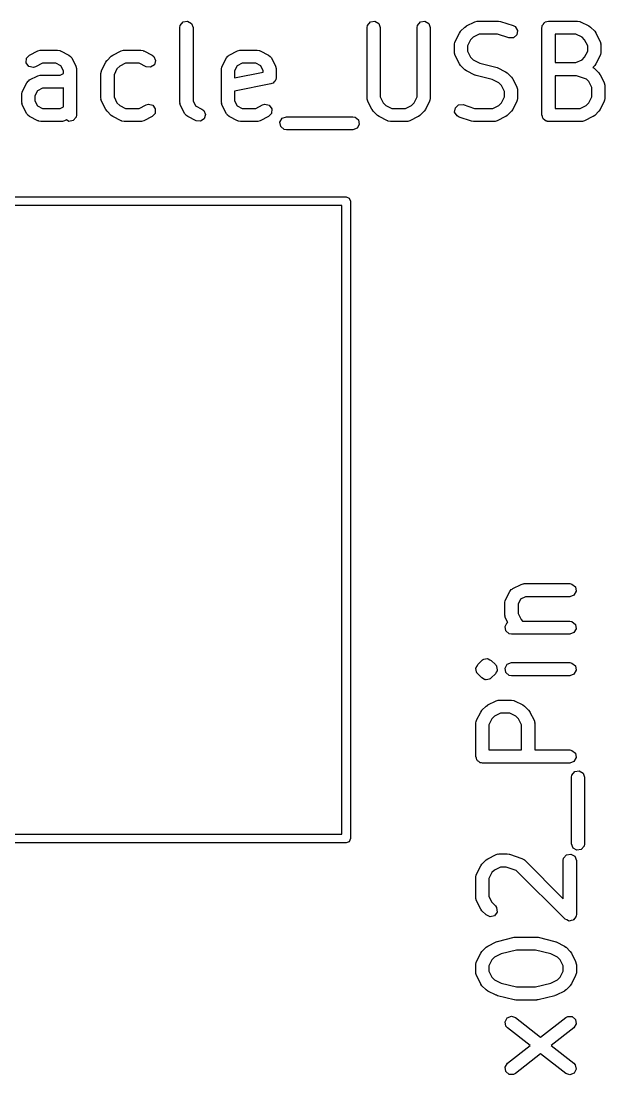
# Model space of a CAD drawing. Extents: x 43 to 269, y -130 to -26.
# Drawn here: x 156.7 to 163.39, y -43.87 to -31.8 of the extents above; entities that cross this region are included whole.
import ezdxf

# ---------------------------------------------------------------- set-up
doc = ezdxf.new("R2010")
doc.units = 0
doc.layers.add('BLACK', color=7, linetype='CONTINUOUS')

msp = doc.modelspace()

# ---------------------------------------------------------------- linework, layer by layer
at = {"layer": 'BLACK', "linetype": 'CONTINUOUS'}
for p, q in [((158.522, -31.8726), (158.526, -31.847)), ((158.526, -31.847), (158.559, -31.8077)), ((158.559, -31.8077), (158.61, -31.7988)), ((158.61, -31.7988), (158.654, -31.8244)), ((158.654, -31.8244), (158.672, -31.8726)), ((160.665, -31.8726), (160.669, -31.847)), ((160.669, -31.847), (160.702, -31.8077)), ((160.702, -31.8077), (160.753, -31.7988)), ((160.753, -31.7988), (160.797, -31.8244)), ((160.797, -31.8244), (160.815, -31.8726)), ((161.236, -31.8726), (161.241, -31.847)), ((161.241, -31.847), (161.274, -31.8077)), ((161.274, -31.8077), (161.324, -31.7988)), ((161.324, -31.7988), (161.369, -31.8244)), ((161.369, -31.8244), (161.386, -31.8726)), ((161.782, -31.8672), (161.8, -31.8543)), ((161.8, -31.8543), (161.801, -31.8532)), ((161.801, -31.8532), (161.897, -31.8055)), ((161.897, -31.8055), (161.922, -31.7981)), ((161.922, -31.7981), (161.926, -31.7992)), ((161.926, -31.7992), (161.93, -31.7976)), ((161.93, -31.7976), (162.168, -31.7976)), ((162.168, -31.7976), (162.19, -31.8015)), ((162.19, -31.8015), (162.192, -31.8015)), ((162.192, -31.8015), (162.335, -31.8491)), ((162.335, -31.8491), (162.358, -31.8615)), ((162.666, -31.8596), (162.668, -31.8567)), ((162.666, -31.8629), (162.666, -31.8596)), ((162.668, -31.8567), (162.669, -31.847)), ((162.669, -31.847), (162.682, -31.832)), ((162.682, -31.832), (162.692, -31.8152)), ((162.692, -31.8152), (162.698, -31.8129)), ((162.698, -31.8129), (162.702, -31.8077)), ((162.702, -31.8077), (162.721, -31.8043)), ((162.721, -31.8043), (162.74, -31.7976)), ((162.74, -31.7976), (163.073, -31.7976)), ((163.073, -31.7976), (163.099, -31.8021)), ((163.099, -31.8021), (163.102, -31.805)), ((163.102, -31.805), (163.107, -31.8055)), ((163.107, -31.8055), (163.202, -31.8532)), ((163.202, -31.8532), (163.22, -31.8665)), ((158.522, -32.7298), (158.522, -31.8726)), ((158.672, -31.8726), (158.672, -32.7121)), ((160.665, -32.6821), (160.665, -31.8726)), ((160.815, -31.8726), (160.815, -32.6644)), ((161.236, -32.6644), (161.236, -31.8726)), ((161.386, -31.8726), (161.386, -32.6821)), ((161.673, -32.0296), (161.72, -31.9343)), ((161.72, -31.9343), (161.734, -31.9163)), ((161.734, -31.9148), (161.782, -31.8672)), ((161.734, -31.9163), (161.734, -31.9148)), ((161.948, -31.9476), (161.879, -31.9819)), ((162.156, -31.9476), (161.948, -31.9476)), ((162.287, -31.9914), (162.156, -31.9476)), ((162.377, -31.9559), (162.339, -31.99)), ((162.358, -31.8615), (162.385, -31.9052)), ((162.385, -31.9052), (162.377, -31.9559)), ((162.665, -31.8726), (162.666, -31.8629)), ((162.665, -32.8726), (162.665, -31.8726)), ((163.055, -31.9476), (162.815, -31.9476)), ((162.815, -31.9476), (162.815, -32.2738)), ((163.124, -31.9819), (163.055, -31.9476)), ((163.22, -31.8665), (163.221, -31.8672)), ((163.221, -31.8672), (163.269, -31.9148)), ((163.269, -31.9148), (163.282, -31.9332)), ((163.282, -31.9332), (163.283, -31.9343)), ((163.283, -31.9343), (163.331, -32.0296)), ((161.665, -32.0631), (161.669, -32.0374)), ((161.665, -32.1583), (161.665, -32.0631)), ((161.669, -32.0374), (161.672, -32.034)), ((161.672, -32.034), (161.673, -32.0296)), ((161.849, -32.0123), (161.815, -32.0808)), ((161.815, -32.0808), (161.815, -32.1406)), ((161.879, -31.9819), (161.849, -32.0123)), ((162.339, -31.99), (162.287, -31.9914)), ((163.154, -32.0123), (163.124, -31.9819)), ((163.189, -32.0808), (163.154, -32.0123)), ((163.189, -32.1406), (163.189, -32.0808)), ((163.331, -32.0296), (163.338, -32.0545)), ((163.338, -32.0545), (163.337, -32.0589)), ((163.337, -32.0589), (163.339, -32.0631)), ((163.339, -32.0631), (163.339, -32.1583)), ((156.766, -32.2237), (156.801, -32.1865)), ((156.801, -32.1865), (156.897, -32.1389)), ((156.897, -32.1389), (156.922, -32.1314)), ((156.922, -32.1314), (156.926, -32.1325)), ((156.926, -32.1325), (156.93, -32.131)), ((156.93, -32.131), (157.121, -32.131)), ((157.121, -32.131), (157.146, -32.1355)), ((157.146, -32.1355), (157.15, -32.1384)), ((157.15, -32.1384), (157.154, -32.1389)), ((157.154, -32.1389), (157.249, -32.1865)), ((157.249, -32.1865), (157.27, -32.202)), ((157.27, -32.202), (157.275, -32.2123)), ((157.275, -32.2123), (157.283, -32.22)), ((157.283, -32.22), (157.331, -32.3153)), ((157.687, -32.2482), (157.734, -32.2005)), ((157.734, -32.2005), (157.753, -32.1877)), ((157.753, -32.1877), (157.754, -32.1865)), ((157.754, -32.1865), (157.849, -32.1389)), ((157.849, -32.1389), (157.874, -32.1314)), ((157.874, -32.1314), (157.878, -32.1325)), ((157.878, -32.1325), (157.883, -32.131)), ((157.883, -32.131), (158.073, -32.131)), ((158.073, -32.131), (158.099, -32.1355)), ((158.099, -32.1355), (158.102, -32.1384)), ((158.102, -32.1384), (158.107, -32.1389)), ((158.107, -32.1389), (158.202, -32.1865)), ((158.202, -32.1865), (158.223, -32.202)), ((158.223, -32.202), (158.243, -32.2491)), ((159.006, -32.3153), (159.054, -32.22)), ((159.054, -32.22), (159.069, -32.1991)), ((159.069, -32.1991), (159.079, -32.1946)), ((159.079, -32.1946), (159.087, -32.1865)), ((159.087, -32.1865), (159.182, -32.1389)), ((159.182, -32.1389), (159.207, -32.1314)), ((159.207, -32.1314), (159.212, -32.1325)), ((159.212, -32.1325), (159.216, -32.131)), ((159.216, -32.131), (159.406, -32.131)), ((159.406, -32.131), (159.432, -32.1355)), ((159.432, -32.1355), (159.435, -32.1384)), ((159.435, -32.1384), (159.44, -32.1389)), ((159.44, -32.1389), (159.535, -32.1865)), ((159.535, -32.1865), (159.556, -32.202)), ((159.556, -32.202), (159.561, -32.2123)), ((159.561, -32.2123), (159.569, -32.22)), ((159.569, -32.22), (159.616, -32.3153)), ((161.666, -32.1625), (161.665, -32.1583)), ((161.665, -32.1669), (161.666, -32.1625)), ((161.673, -32.1919), (161.665, -32.1669)), ((161.72, -32.2871), (161.673, -32.1919)), ((161.815, -32.1406), (161.849, -32.2091)), ((161.849, -32.2091), (161.879, -32.2396)), ((163.124, -32.2396), (163.154, -32.2091)), ((163.154, -32.2091), (163.189, -32.1406)), ((163.331, -32.1919), (163.283, -32.2871)), ((163.334, -32.184), (163.331, -32.1874)), ((163.331, -32.1874), (163.331, -32.1919)), ((163.339, -32.1583), (163.334, -32.184)), ((156.763, -32.275), (156.766, -32.2237)), ((156.794, -32.3162), (156.763, -32.275)), ((156.844, -32.3281), (156.794, -32.3162)), ((156.868, -32.3207), (156.844, -32.3281)), ((156.948, -32.281), (156.868, -32.3207)), ((157.103, -32.281), (156.948, -32.281)), ((157.16, -32.3095), (157.103, -32.281)), ((157.189, -32.3665), (157.16, -32.3095)), ((157.331, -32.3153), (157.338, -32.3402)), ((157.338, -32.3402), (157.337, -32.3446)), ((157.625, -32.3629), (157.673, -32.2676)), ((157.673, -32.2676), (157.686, -32.2496)), ((157.686, -32.2496), (157.687, -32.2482)), ((157.832, -32.3152), (157.801, -32.3456)), ((157.9, -32.281), (157.832, -32.3152)), ((158.055, -32.281), (157.9, -32.281)), ((158.135, -32.3207), (158.055, -32.281)), ((158.186, -32.3265), (158.135, -32.3207)), ((158.229, -32.2983), (158.186, -32.3265)), ((158.243, -32.2491), (158.229, -32.2983)), ((158.998, -32.3488), (159.003, -32.3232)), ((159.003, -32.3232), (159.005, -32.3197)), ((159.005, -32.3197), (159.006, -32.3153)), ((159.177, -32.3095), (159.148, -32.3665)), ((159.234, -32.281), (159.177, -32.3095)), ((159.389, -32.281), (159.234, -32.281)), ((159.446, -32.3095), (159.389, -32.281)), ((159.474, -32.3665), (159.446, -32.3095)), ((159.616, -32.3153), (159.624, -32.3402)), ((159.624, -32.3402), (159.623, -32.3446)), ((161.721, -32.2882), (161.72, -32.2871)), ((161.734, -32.3066), (161.721, -32.2882)), ((161.782, -32.3542), (161.734, -32.3066)), ((161.879, -32.2396), (161.956, -32.278)), ((161.956, -32.278), (162.139, -32.3237)), ((162.139, -32.3237), (162.151, -32.3289)), ((162.151, -32.3289), (162.154, -32.3293)), ((162.154, -32.3293), (162.249, -32.377)), ((162.815, -32.2738), (163.055, -32.2738)), ((163.055, -32.2738), (163.124, -32.2396)), ((163.269, -32.3066), (163.247, -32.329)), ((163.247, -32.329), (163.263, -32.3377)), ((163.263, -32.3377), (163.265, -32.3415)), ((163.265, -32.3415), (163.269, -32.3434)), ((163.27, -32.3051), (163.269, -32.3066)), ((163.269, -32.3434), (163.317, -32.391)), ((163.283, -32.2871), (163.27, -32.3051)), ((156.801, -32.4722), (156.897, -32.4246)), ((156.897, -32.4246), (156.922, -32.4172)), ((156.922, -32.4172), (156.926, -32.4182)), ((156.926, -32.4182), (156.93, -32.4167)), ((156.93, -32.4167), (157.151, -32.4167)), ((157.151, -32.4167), (157.189, -32.3977)), ((157.189, -32.3977), (157.189, -32.3665)), ((157.337, -32.3446), (157.339, -32.3488)), ((157.339, -32.3488), (157.339, -32.8726)), ((157.617, -32.3964), (157.622, -32.3708)), ((157.617, -32.6821), (157.617, -32.3964)), ((157.622, -32.3708), (157.625, -32.3673)), ((157.625, -32.3673), (157.625, -32.3629)), ((157.801, -32.3456), (157.767, -32.4141)), ((157.767, -32.4141), (157.767, -32.6644)), ((158.998, -32.7298), (158.998, -32.3488)), ((159.148, -32.3665), (159.148, -32.4478)), ((159.148, -32.4478), (159.474, -32.3826)), ((159.474, -32.3826), (159.474, -32.3665)), ((159.624, -32.444), (159.62, -32.4697)), ((159.623, -32.3446), (159.624, -32.3488)), ((159.624, -32.3488), (159.624, -32.444)), ((161.783, -32.3549), (161.782, -32.3542)), ((161.801, -32.3683), (161.783, -32.3549)), ((161.897, -32.4159), (161.801, -32.3683)), ((161.9, -32.4163), (161.897, -32.4159)), ((161.912, -32.4216), (161.9, -32.4163)), ((162.094, -32.4672), (161.912, -32.4216)), ((162.249, -32.377), (162.267, -32.3903)), ((162.267, -32.3903), (162.269, -32.391)), ((162.269, -32.391), (162.317, -32.4386)), ((162.317, -32.4386), (162.329, -32.457)), ((162.329, -32.457), (162.331, -32.4581)), ((162.331, -32.4581), (162.378, -32.5534)), ((163.061, -32.4238), (162.815, -32.4238)), ((162.815, -32.4238), (162.815, -32.7976)), ((163.175, -32.462), (163.061, -32.4238)), ((163.202, -32.4885), (163.175, -32.462)), ((163.317, -32.391), (163.329, -32.4094)), ((163.329, -32.4094), (163.331, -32.4105)), ((163.331, -32.4105), (163.378, -32.5057)), ((156.72, -32.601), (156.768, -32.5057)), ((156.768, -32.5057), (156.783, -32.4848)), ((156.783, -32.4848), (156.794, -32.4804)), ((156.794, -32.4804), (156.801, -32.4722)), ((156.948, -32.5667), (156.891, -32.5952)), ((157.168, -32.5667), (156.948, -32.5667)), ((157.172, -32.5651), (157.168, -32.5667)), ((157.177, -32.5662), (157.172, -32.5651)), ((157.189, -32.5627), (157.177, -32.5662)), ((157.189, -32.7786), (157.189, -32.5627)), ((159.564, -32.5176), (159.148, -32.6008)), ((159.575, -32.5112), (159.564, -32.5176)), ((159.587, -32.509), (159.575, -32.5112)), ((159.596, -32.4982), (159.587, -32.509)), ((159.608, -32.4909), (159.596, -32.4982)), ((159.612, -32.4792), (159.608, -32.4909)), ((159.62, -32.4697), (159.612, -32.4792)), ((162.171, -32.5057), (162.094, -32.4672)), ((162.202, -32.5361), (162.171, -32.5057)), ((162.236, -32.6046), (162.202, -32.5361)), ((162.378, -32.5534), (162.386, -32.5783)), ((162.386, -32.5783), (162.385, -32.5827)), ((162.385, -32.5827), (162.386, -32.5869)), ((163.236, -32.557), (163.202, -32.4885)), ((163.236, -32.6644), (163.236, -32.557)), ((163.378, -32.5057), (163.386, -32.5307)), ((163.386, -32.5307), (163.385, -32.5351)), ((163.385, -32.5351), (163.386, -32.5393)), ((163.386, -32.5393), (163.386, -32.6821)), ((156.712, -32.6345), (156.717, -32.6089)), ((156.712, -32.7298), (156.712, -32.6345)), ((156.717, -32.6089), (156.72, -32.6054)), ((156.72, -32.6054), (156.72, -32.601)), ((156.891, -32.5952), (156.862, -32.6522)), ((156.862, -32.6522), (156.862, -32.7121)), ((157.619, -32.6864), (157.617, -32.6821)), ((157.618, -32.6907), (157.619, -32.6864)), ((157.625, -32.7157), (157.618, -32.6907)), ((157.767, -32.6644), (157.801, -32.733)), ((159.148, -32.6008), (159.148, -32.7121)), ((160.666, -32.6864), (160.665, -32.6821)), ((160.665, -32.6907), (160.666, -32.6864)), ((160.673, -32.7157), (160.665, -32.6907)), ((160.815, -32.6644), (160.849, -32.733)), ((161.202, -32.733), (161.236, -32.6644)), ((161.386, -32.6821), (161.382, -32.7078)), ((162.202, -32.733), (162.236, -32.6644)), ((162.236, -32.6644), (162.236, -32.6046)), ((162.386, -32.6821), (162.382, -32.7078)), ((162.386, -32.5869), (162.386, -32.6821)), ((163.202, -32.733), (163.236, -32.6644)), ((163.386, -32.6821), (163.382, -32.7078)), ((156.714, -32.734), (156.712, -32.7298)), ((156.713, -32.7383), (156.714, -32.734)), ((156.72, -32.7633), (156.713, -32.7383)), ((156.768, -32.8585), (156.72, -32.7633)), ((156.862, -32.7121), (156.891, -32.7691)), ((156.891, -32.7691), (156.948, -32.7976)), ((156.948, -32.7976), (157.151, -32.7976)), ((157.151, -32.7976), (157.189, -32.7786)), ((157.673, -32.8109), (157.625, -32.7157)), ((157.674, -32.812), (157.673, -32.8109)), ((157.687, -32.8304), (157.674, -32.812)), ((157.801, -32.733), (157.832, -32.7634)), ((157.832, -32.7634), (157.9, -32.7976)), ((157.9, -32.7976), (158.055, -32.7976)), ((158.055, -32.7976), (158.135, -32.7579)), ((158.135, -32.7579), (158.16, -32.7505)), ((158.16, -32.7505), (158.21, -32.7624)), ((158.21, -32.7624), (158.24, -32.8036)), ((158.24, -32.8036), (158.237, -32.8548)), ((158.523, -32.734), (158.522, -32.7298)), ((158.522, -32.7383), (158.523, -32.734)), ((158.53, -32.7633), (158.522, -32.7383)), ((158.577, -32.8585), (158.53, -32.7633)), ((158.672, -32.7121), (158.7, -32.7691)), ((158.7, -32.7691), (158.773, -32.8055)), ((158.773, -32.8055), (158.794, -32.8211)), ((158.794, -32.8211), (158.815, -32.8681)), ((159, -32.734), (158.998, -32.7298)), ((158.999, -32.7383), (159, -32.734)), ((159.006, -32.7633), (158.999, -32.7383)), ((159.054, -32.8585), (159.006, -32.7633)), ((159.148, -32.7121), (159.177, -32.7691)), ((159.177, -32.7691), (159.234, -32.7976)), ((159.234, -32.7976), (159.389, -32.7976)), ((159.389, -32.7976), (159.468, -32.7579)), ((159.468, -32.7579), (159.493, -32.7505)), ((159.493, -32.7505), (159.543, -32.7624)), ((159.543, -32.7624), (159.574, -32.8036)), ((159.574, -32.8036), (159.57, -32.8548)), ((160.72, -32.8109), (160.673, -32.7157)), ((160.721, -32.812), (160.72, -32.8109)), ((160.734, -32.8304), (160.721, -32.812)), ((160.849, -32.733), (160.879, -32.7634)), ((160.879, -32.7634), (160.948, -32.7976)), ((160.948, -32.7976), (161.103, -32.7976)), ((161.103, -32.7976), (161.171, -32.7634)), ((161.171, -32.7634), (161.202, -32.733)), ((161.331, -32.8109), (161.317, -32.8289)), ((161.378, -32.7157), (161.331, -32.8109)), ((161.379, -32.7112), (161.378, -32.7157)), ((161.382, -32.7078), (161.379, -32.7112)), ((161.666, -32.84), (161.674, -32.7893)), ((161.674, -32.7893), (161.712, -32.7552)), ((161.712, -32.7552), (161.763, -32.7538)), ((161.763, -32.7538), (161.895, -32.7976)), ((161.895, -32.7976), (162.103, -32.7976)), ((162.103, -32.7976), (162.171, -32.7634)), ((162.171, -32.7634), (162.202, -32.733)), ((162.331, -32.8109), (162.317, -32.8289)), ((162.378, -32.7157), (162.331, -32.8109)), ((162.379, -32.7112), (162.378, -32.7157)), ((162.382, -32.7078), (162.379, -32.7112)), ((162.815, -32.7976), (163.103, -32.7976)), ((163.103, -32.7976), (163.171, -32.7634)), ((163.171, -32.7634), (163.202, -32.733)), ((163.331, -32.8109), (163.317, -32.8289)), ((163.378, -32.7157), (163.331, -32.8109)), ((163.379, -32.7112), (163.378, -32.7157)), ((163.382, -32.7078), (163.379, -32.7112)), ((156.776, -32.8663), (156.768, -32.8585)), ((156.78, -32.8766), (156.776, -32.8663)), ((156.801, -32.8921), (156.78, -32.8766)), ((156.897, -32.9397), (156.801, -32.8921)), ((156.901, -32.9402), (156.897, -32.9397)), ((156.905, -32.9431), (156.901, -32.9402)), ((156.93, -32.9476), (156.905, -32.9431)), ((157.172, -32.9461), (157.168, -32.9476)), ((157.177, -32.9471), (157.172, -32.9461)), ((157.202, -32.9397), (157.177, -32.9471)), ((157.222, -32.9298), (157.202, -32.9397)), ((157.25, -32.9465), (157.222, -32.9298)), ((157.301, -32.9376), (157.25, -32.9465)), ((157.334, -32.8983), (157.301, -32.9376)), ((157.339, -32.8726), (157.334, -32.8983)), ((157.734, -32.878), (157.687, -32.8304)), ((157.736, -32.8787), (157.734, -32.878)), ((157.754, -32.8921), (157.736, -32.8787)), ((157.849, -32.9397), (157.754, -32.8921)), ((157.853, -32.9402), (157.849, -32.9397)), ((157.857, -32.9431), (157.853, -32.9402)), ((157.883, -32.9476), (157.857, -32.9431)), ((158.077, -32.9461), (158.073, -32.9476)), ((158.082, -32.9471), (158.077, -32.9461)), ((158.107, -32.9397), (158.082, -32.9471)), ((158.202, -32.8921), (158.107, -32.9397)), ((158.237, -32.8548), (158.202, -32.8921)), ((158.586, -32.8663), (158.577, -32.8585)), ((158.59, -32.8766), (158.586, -32.8663)), ((158.611, -32.8921), (158.59, -32.8766)), ((158.706, -32.9397), (158.611, -32.8921)), ((158.757, -32.9456), (158.706, -32.9397)), ((158.8, -32.9173), (158.757, -32.9456)), ((158.815, -32.8681), (158.8, -32.9173)), ((159.062, -32.8663), (159.054, -32.8585)), ((159.066, -32.8766), (159.062, -32.8663)), ((159.087, -32.8921), (159.066, -32.8766)), ((159.182, -32.9397), (159.087, -32.8921)), ((159.187, -32.9402), (159.182, -32.9397)), ((159.19, -32.9431), (159.187, -32.9402)), ((159.216, -32.9476), (159.19, -32.9431)), ((159.411, -32.9461), (159.406, -32.9476)), ((159.415, -32.9471), (159.411, -32.9461)), ((159.44, -32.9397), (159.415, -32.9471)), ((159.535, -32.8921), (159.44, -32.9397)), ((159.57, -32.8548), (159.535, -32.8921)), ((159.666, -32.9548), (159.692, -32.9104)), ((159.692, -32.9104), (159.74, -32.8929)), ((159.74, -32.8929), (160.502, -32.8929)), ((160.502, -32.8929), (160.527, -32.8974)), ((160.527, -32.8974), (160.567, -32.9304)), ((160.567, -32.9304), (160.575, -32.9809)), ((160.782, -32.878), (160.734, -32.8304)), ((160.783, -32.8787), (160.782, -32.878)), ((160.801, -32.8921), (160.783, -32.8787)), ((160.897, -32.9397), (160.801, -32.8921)), ((160.901, -32.9402), (160.897, -32.9397)), ((160.905, -32.9431), (160.901, -32.9402)), ((160.93, -32.9476), (160.905, -32.9431)), ((161.125, -32.9461), (161.121, -32.9476)), ((161.129, -32.9471), (161.125, -32.9461)), ((161.154, -32.9397), (161.129, -32.9471)), ((161.249, -32.8921), (161.154, -32.9397)), ((161.251, -32.8909), (161.249, -32.8921)), ((161.269, -32.878), (161.251, -32.8909)), ((161.317, -32.8304), (161.269, -32.878)), ((161.317, -32.8289), (161.317, -32.8304)), ((161.693, -32.8837), (161.666, -32.84)), ((161.716, -32.8962), (161.693, -32.8837)), ((161.859, -32.9438), (161.716, -32.8962)), ((161.86, -32.9437), (161.859, -32.9438)), ((161.883, -32.9476), (161.86, -32.9437)), ((162.125, -32.9461), (162.121, -32.9476)), ((162.129, -32.9471), (162.125, -32.9461)), ((162.154, -32.9397), (162.129, -32.9471)), ((162.249, -32.8921), (162.154, -32.9397)), ((162.251, -32.8909), (162.249, -32.8921)), ((162.269, -32.878), (162.251, -32.8909)), ((162.317, -32.8304), (162.269, -32.878)), ((162.317, -32.8289), (162.317, -32.8304)), ((162.671, -32.8909), (162.665, -32.8726)), ((162.675, -32.9101), (162.671, -32.8909)), ((162.68, -32.9145), (162.675, -32.9101)), ((162.682, -32.9208), (162.68, -32.9145)), ((162.699, -32.9306), (162.682, -32.9208)), ((162.714, -32.9431), (162.699, -32.9306)), ((162.724, -32.9448), (162.714, -32.9431)), ((162.727, -32.9465), (162.724, -32.9448)), ((162.73, -32.9459), (162.727, -32.9465)), ((162.74, -32.9476), (162.73, -32.9459)), ((163.125, -32.9461), (163.121, -32.9476)), ((163.129, -32.9471), (163.125, -32.9461)), ((163.154, -32.9397), (163.129, -32.9471)), ((163.249, -32.8921), (163.154, -32.9397)), ((163.251, -32.8909), (163.249, -32.8921)), ((163.269, -32.878), (163.251, -32.8909)), ((163.317, -32.8304), (163.269, -32.878)), ((163.317, -32.8289), (163.317, -32.8304)), ((157.168, -32.9476), (156.93, -32.9476)), ((158.073, -32.9476), (157.883, -32.9476)), ((159.406, -32.9476), (159.216, -32.9476)), ((159.675, -33.0054), (159.666, -32.9548)), ((159.714, -33.0383), (159.675, -33.0054)), ((159.74, -33.0429), (159.714, -33.0383)), ((160.502, -33.0429), (159.74, -33.0429)), ((160.55, -33.0253), (160.502, -33.0429)), ((160.575, -32.9809), (160.55, -33.0253)), ((161.121, -32.9476), (160.93, -32.9476)), ((162.121, -32.9476), (161.883, -32.9476)), ((163.121, -32.9476), (162.74, -32.9476)), ((151.484, -33.81), (160.424, -33.81)), ((160.374, -33.91), (151.534, -33.91)), ((160.374, -41.11), (160.374, -33.91)), ((160.424, -33.81), (160.459, -33.8246)), ((160.459, -33.8246), (160.474, -33.86)), ((160.474, -33.86), (160.474, -41.16)), ((162.331, -38.2956), (162.426, -38.248)), ((162.426, -38.248), (162.451, -38.2405)), ((162.451, -38.2405), (162.456, -38.2416)), ((162.456, -38.2416), (162.46, -38.24)), ((162.46, -38.24), (162.984, -38.24)), ((162.984, -38.24), (163.009, -38.2446)), ((163.009, -38.2446), (163.049, -38.2775)), ((162.25, -38.4244), (162.297, -38.3291)), ((162.297, -38.3291), (162.313, -38.3082)), ((162.313, -38.3082), (162.323, -38.3037)), ((162.323, -38.3037), (162.331, -38.2956)), ((163.032, -38.3725), (162.984, -38.39)), ((163.057, -38.3281), (163.032, -38.3725)), ((163.049, -38.2775), (163.057, -38.3281)), ((162.242, -38.4579), (162.246, -38.4323)), ((162.242, -38.6008), (162.242, -38.4579)), ((162.246, -38.4323), (162.249, -38.4288)), ((162.249, -38.4288), (162.25, -38.4244)), ((162.42, -38.4186), (162.392, -38.4756)), ((162.392, -38.4756), (162.392, -38.5831)), ((162.478, -38.39), (162.42, -38.4186)), ((162.984, -38.39), (162.478, -38.39)), ((162.243, -38.605), (162.242, -38.6008)), ((162.242, -38.6093), (162.243, -38.605)), ((162.25, -38.6343), (162.242, -38.6093)), ((162.392, -38.5831), (162.426, -38.6516)), ((162.243, -38.7306), (162.269, -38.6862)), ((162.252, -38.7811), (162.243, -38.7306)), ((162.275, -38.684), (162.25, -38.6343)), ((162.269, -38.6862), (162.275, -38.684)), ((162.426, -38.6516), (162.443, -38.6686)), ((162.443, -38.6686), (162.984, -38.6686)), ((162.984, -38.6686), (163.009, -38.6731)), ((163.009, -38.6731), (163.049, -38.7061)), ((163.049, -38.7061), (163.057, -38.7566)), ((162.291, -38.8141), (162.252, -38.7811)), ((162.317, -38.8186), (162.291, -38.8141)), ((162.984, -38.8186), (162.317, -38.8186)), ((163.032, -38.8011), (162.984, -38.8186)), ((163.057, -38.7566), (163.032, -38.8011)), ((162.019, -39.1025), (162.038, -39.0975)), ((162.038, -39.0975), (162.044, -39.1003)), ((162.044, -39.1003), (162.051, -39.0997)), ((162.051, -39.0997), (162.067, -39.1109)), ((161.909, -39.2133), (161.91, -39.2102)), ((161.914, -39.2321), (161.909, -39.2133)), ((161.91, -39.2068), (161.911, -39.2038)), ((161.91, -39.2102), (161.91, -39.2068)), ((161.911, -39.2004), (161.922, -39.1844)), ((161.911, -39.2038), (161.911, -39.2004)), ((161.922, -39.1844), (161.931, -39.1668)), ((161.931, -39.1668), (161.978, -39.1192)), ((161.978, -39.1192), (161.986, -39.1135)), ((161.986, -39.1135), (161.988, -39.1108)), ((161.988, -39.1108), (161.991, -39.1099)), ((161.991, -39.1099), (162, -39.1042)), ((162, -39.1042), (162.019, -39.1025)), ((162.067, -39.1109), (162.084, -39.1192)), ((162.084, -39.1192), (162.132, -39.1668)), ((162.132, -39.1668), (162.138, -39.1749)), ((162.138, -39.1749), (162.14, -39.1768)), ((162.14, -39.1768), (162.141, -39.18)), ((162.141, -39.18), (162.141, -39.1802)), ((162.141, -39.1802), (162.144, -39.1823)), ((162.144, -39.1823), (162.144, -39.1843)), ((162.144, -39.1843), (162.147, -39.1881)), ((162.147, -39.1881), (162.149, -39.2075)), ((162.149, -39.2075), (162.154, -39.2263)), ((162.243, -39.2068), (162.269, -39.1624)), ((162.252, -39.2573), (162.243, -39.2068)), ((162.269, -39.1624), (162.317, -39.1448)), ((162.317, -39.1448), (162.984, -39.1448)), ((162.984, -39.1448), (163.009, -39.1493)), ((163.009, -39.1493), (163.049, -39.1823)), ((163.049, -39.1823), (163.057, -39.2328)), ((161.916, -39.2515), (161.914, -39.2321)), ((161.918, -39.2553), (161.916, -39.2515)), ((161.919, -39.2573), (161.918, -39.2553)), ((161.921, -39.2594), (161.919, -39.2573)), ((161.921, -39.2596), (161.921, -39.2594)), ((161.922, -39.2628), (161.921, -39.2596)), ((161.925, -39.2647), (161.922, -39.2628)), ((161.931, -39.2728), (161.925, -39.2647)), ((161.978, -39.3205), (161.931, -39.2728)), ((161.996, -39.3287), (161.978, -39.3205)), ((162.012, -39.3399), (161.996, -39.3287)), ((162.019, -39.3393), (162.012, -39.3399)), ((162.025, -39.3421), (162.019, -39.3393)), ((162.044, -39.3371), (162.025, -39.3421)), ((162.063, -39.3354), (162.044, -39.3371)), ((162.071, -39.3297), (162.063, -39.3354)), ((162.074, -39.3289), (162.071, -39.3297)), ((162.076, -39.3261), (162.074, -39.3289)), ((162.084, -39.3205), (162.076, -39.3261)), ((162.132, -39.2728), (162.084, -39.3205)), ((162.14, -39.2552), (162.132, -39.2728)), ((162.151, -39.2392), (162.14, -39.2552)), ((162.153, -39.2328), (162.151, -39.2358)), ((162.151, -39.2358), (162.151, -39.2392)), ((162.154, -39.2263), (162.152, -39.2295)), ((162.152, -39.2295), (162.153, -39.2328)), ((162.291, -39.2903), (162.252, -39.2573)), ((162.317, -39.2948), (162.291, -39.2903)), ((162.984, -39.2948), (162.317, -39.2948)), ((163.032, -39.2773), (162.984, -39.2948)), ((163.057, -39.2328), (163.032, -39.2773)), ((162.045, -39.6289), (162.141, -39.5813)), ((162.141, -39.5813), (162.166, -39.5739)), ((162.166, -39.5739), (162.17, -39.5749)), ((162.17, -39.5749), (162.174, -39.5734)), ((162.174, -39.5734), (162.317, -39.5734)), ((162.317, -39.5734), (162.343, -39.5779)), ((162.343, -39.5779), (162.346, -39.5808)), ((162.346, -39.5808), (162.35, -39.5813)), ((162.35, -39.5813), (162.446, -39.6289)), ((161.964, -39.7101), (161.978, -39.6921)), ((161.978, -39.6906), (162.026, -39.643)), ((161.978, -39.6921), (161.978, -39.6906)), ((162.026, -39.643), (162.044, -39.6301)), ((162.044, -39.6301), (162.045, -39.6289)), ((162.446, -39.6289), (162.464, -39.6423)), ((162.464, -39.6423), (162.465, -39.643)), ((162.465, -39.643), (162.513, -39.6906)), ((162.513, -39.6906), (162.526, -39.709)), ((161.909, -39.8389), (161.913, -39.8132)), ((161.913, -39.8132), (161.916, -39.8098)), ((161.916, -39.8098), (161.917, -39.8053)), ((161.917, -39.8053), (161.964, -39.7101)), ((162.093, -39.788), (162.059, -39.8566)), ((162.123, -39.7576), (162.093, -39.788)), ((162.192, -39.7234), (162.123, -39.7576)), ((162.299, -39.7234), (162.192, -39.7234)), ((162.368, -39.7576), (162.299, -39.7234)), ((162.398, -39.788), (162.368, -39.7576)), ((162.432, -39.8566), (162.398, -39.788)), ((162.526, -39.709), (162.527, -39.7101)), ((162.527, -39.7101), (162.575, -39.8053)), ((162.575, -39.8053), (162.582, -39.8303)), ((161.909, -40.2198), (161.909, -39.8389)), ((162.059, -39.8566), (162.059, -40.1448)), ((162.432, -40.1448), (162.432, -39.8566)), ((162.582, -39.8303), (162.581, -39.8346)), ((162.581, -39.8346), (162.582, -39.8389)), ((162.582, -39.8389), (162.582, -40.1448)), ((162.059, -40.1448), (162.432, -40.1448)), ((162.582, -40.1448), (162.984, -40.1448)), ((162.984, -40.1448), (163.009, -40.1493)), ((163.009, -40.1493), (163.049, -40.1823)), ((163.049, -40.1823), (163.057, -40.2328)), ((161.915, -40.2381), (161.909, -40.2198)), ((161.919, -40.2573), (161.915, -40.2381)), ((161.924, -40.2617), (161.919, -40.2573)), ((161.926, -40.268), (161.924, -40.2617)), ((161.943, -40.2778), (161.926, -40.268)), ((161.958, -40.2903), (161.943, -40.2778)), ((161.968, -40.292), (161.958, -40.2903)), ((161.971, -40.2937), (161.968, -40.292)), ((161.974, -40.2931), (161.971, -40.2937)), ((161.984, -40.2948), (161.974, -40.2931)), ((162.984, -40.2948), (161.984, -40.2948)), ((163.032, -40.2773), (162.984, -40.2948)), ((163.057, -40.2328), (163.032, -40.2773)), ((163.008, -40.4323), (163.041, -40.393)), ((163.041, -40.393), (163.092, -40.384)), ((163.092, -40.384), (163.136, -40.4097)), ((163.136, -40.4097), (163.154, -40.4579)), ((163.004, -40.4579), (163.008, -40.4323)), ((163.004, -41.2198), (163.004, -40.4579)), ((163.154, -40.4579), (163.154, -41.2198)), ((151.534, -41.11), (160.374, -41.11)), ((160.424, -41.21), (151.484, -41.21)), ((160.459, -41.1954), (160.424, -41.21)), ((160.474, -41.16), (160.459, -41.1954)), ((163.021, -41.268), (163.004, -41.2198)), ((163.066, -41.2937), (163.021, -41.268)), ((163.149, -41.2455), (163.116, -41.2848)), ((163.154, -41.2198), (163.149, -41.2455)), ((162.026, -41.4049), (162.044, -41.392)), ((162.044, -41.392), (162.045, -41.3908)), ((162.045, -41.3908), (162.141, -41.3432)), ((162.141, -41.3432), (162.166, -41.3358)), ((162.166, -41.3358), (162.17, -41.3368)), ((162.17, -41.3368), (162.174, -41.3353)), ((162.174, -41.3353), (162.269, -41.3353)), ((162.269, -41.3353), (162.291, -41.3392)), ((162.291, -41.3392), (162.293, -41.3391)), ((162.293, -41.3391), (162.436, -41.3868)), ((162.436, -41.3868), (162.459, -41.3992)), ((162.909, -41.4103), (162.913, -41.3846)), ((162.913, -41.3846), (162.946, -41.3453)), ((162.946, -41.3453), (162.997, -41.3364)), ((162.997, -41.3364), (163.041, -41.3621)), ((163.041, -41.3621), (163.059, -41.4103)), ((163.116, -41.2848), (163.066, -41.2937)), ((161.917, -41.5672), (161.964, -41.472)), ((161.964, -41.472), (161.978, -41.454)), ((161.978, -41.4525), (162.026, -41.4049)), ((161.978, -41.454), (161.978, -41.4525)), ((162.192, -41.4853), (162.123, -41.5195)), ((162.257, -41.4853), (162.192, -41.4853)), ((162.372, -41.5235), (162.257, -41.4853)), ((162.459, -41.3992), (162.461, -41.403)), ((162.461, -41.403), (162.465, -41.4049)), ((162.465, -41.4049), (162.909, -41.8483)), ((162.909, -41.8483), (162.909, -41.4103)), ((163.059, -41.4103), (163.059, -42.0293)), ((161.909, -41.6008), (161.913, -41.5751)), ((161.909, -41.8389), (161.909, -41.6008)), ((161.913, -41.5751), (161.916, -41.5717)), ((161.916, -41.5717), (161.917, -41.5672)), ((162.093, -41.5499), (162.059, -41.6185)), ((162.059, -41.6185), (162.059, -41.8212)), ((162.123, -41.5195), (162.093, -41.5499)), ((162.931, -42.0824), (162.372, -41.5235)), ((161.91, -41.8431), (161.909, -41.8389)), ((161.909, -41.8474), (161.91, -41.8431)), ((161.917, -41.8724), (161.909, -41.8474)), ((161.964, -41.9676), (161.917, -41.8724)), ((162.059, -41.8212), (162.093, -41.8897)), ((161.965, -41.9688), (161.964, -41.9676)), ((161.978, -41.9871), (161.965, -41.9688)), ((162.026, -42.0347), (161.978, -41.9871)), ((162.093, -41.8897), (162.132, -41.9287)), ((162.132, -41.9287), (162.147, -41.95)), ((162.147, -41.95), (162.151, -42.0011)), ((162.072, -42.0564), (162.026, -42.0347)), ((162.122, -42.0431), (162.072, -42.0564)), ((162.151, -42.0011), (162.122, -42.0431)), ((162.951, -42.0919), (162.931, -42.0824)), ((162.971, -42.1032), (162.951, -42.0919)), ((162.974, -42.1026), (162.971, -42.1032)), ((162.977, -42.104), (162.974, -42.1026)), ((162.999, -42.0982), (162.977, -42.104)), ((163.021, -42.0943), (162.999, -42.0982)), ((163.023, -42.0917), (163.021, -42.0943)), ((163.027, -42.0908), (163.023, -42.0917)), ((163.04, -42.0723), (163.027, -42.0908)), ((163.054, -42.055), (163.04, -42.0723)), ((163.055, -42.0504), (163.054, -42.055)), ((163.056, -42.0487), (163.055, -42.0504)), ((163.059, -42.0293), (163.056, -42.0455)), ((163.056, -42.0455), (163.056, -42.0487)), ((162.045, -42.3908), (162.141, -42.3432)), ((162.141, -42.3432), (162.153, -42.3395)), ((162.153, -42.3395), (162.156, -42.3375)), ((162.156, -42.3375), (162.346, -42.2899)), ((162.346, -42.2899), (162.361, -42.2889)), ((162.361, -42.2889), (162.365, -42.2877)), ((162.365, -42.2877), (162.603, -42.2877)), ((162.603, -42.2877), (162.617, -42.2903)), ((162.617, -42.2903), (162.621, -42.2899)), ((162.621, -42.2899), (162.811, -42.3375)), ((162.811, -42.3375), (162.823, -42.3428)), ((162.823, -42.3428), (162.827, -42.3432)), ((162.827, -42.3432), (162.922, -42.3908)), ((161.917, -42.5672), (161.964, -42.472)), ((161.964, -42.472), (161.978, -42.454)), ((161.978, -42.4525), (162.026, -42.4049)), ((161.978, -42.454), (161.978, -42.4525)), ((162.026, -42.4049), (162.044, -42.392)), ((162.044, -42.392), (162.045, -42.3908)), ((162.2, -42.481), (162.123, -42.5195)), ((162.374, -42.4377), (162.2, -42.481)), ((162.593, -42.4377), (162.374, -42.4377)), ((162.767, -42.481), (162.593, -42.4377)), ((162.844, -42.5195), (162.767, -42.481)), ((162.922, -42.3908), (162.94, -42.4042)), ((162.94, -42.4042), (162.941, -42.4049)), ((162.941, -42.4049), (162.989, -42.4525)), ((162.989, -42.4525), (163.002, -42.4709)), ((163.002, -42.4709), (163.003, -42.472)), ((163.003, -42.472), (163.051, -42.5672)), ((161.909, -42.6008), (161.913, -42.5751)), ((161.909, -42.696), (161.909, -42.6008)), ((161.913, -42.5751), (161.916, -42.5717)), ((161.916, -42.5717), (161.917, -42.5672)), ((162.093, -42.5499), (162.059, -42.6185)), ((162.123, -42.5195), (162.093, -42.5499)), ((162.874, -42.5499), (162.844, -42.5195)), ((162.909, -42.6185), (162.874, -42.5499)), ((163.051, -42.5672), (163.058, -42.5922)), ((163.058, -42.5922), (163.057, -42.5965)), ((163.057, -42.5965), (163.059, -42.6008)), ((163.059, -42.6008), (163.059, -42.696)), ((161.91, -42.7002), (161.909, -42.696)), ((161.909, -42.7046), (161.91, -42.7002)), ((161.917, -42.7295), (161.909, -42.7046)), ((162.059, -42.6185), (162.059, -42.6783)), ((162.059, -42.6783), (162.093, -42.7468)), ((162.874, -42.7468), (162.909, -42.6783)), ((162.909, -42.6783), (162.909, -42.6185)), ((163.054, -42.7217), (163.051, -42.7251)), ((163.059, -42.696), (163.054, -42.7217)), ((161.964, -42.8248), (161.917, -42.7295)), ((161.965, -42.8259), (161.964, -42.8248)), ((161.978, -42.8443), (161.965, -42.8259)), ((162.093, -42.7468), (162.123, -42.7772)), ((162.123, -42.7772), (162.2, -42.8157)), ((162.2, -42.8157), (162.374, -42.8591)), ((162.593, -42.8591), (162.767, -42.8157)), ((162.767, -42.8157), (162.844, -42.7772)), ((162.844, -42.7772), (162.874, -42.7468)), ((162.99, -42.8428), (162.989, -42.8443)), ((163.003, -42.8248), (162.99, -42.8428)), ((163.051, -42.7295), (163.003, -42.8248)), ((163.051, -42.7251), (163.051, -42.7295)), ((162.026, -42.8919), (161.978, -42.8443)), ((162.027, -42.8926), (162.026, -42.8919)), ((162.045, -42.9059), (162.027, -42.8926)), ((162.141, -42.9536), (162.045, -42.9059)), ((162.144, -42.954), (162.141, -42.9536)), ((162.156, -42.9592), (162.144, -42.954)), ((162.346, -43.0069), (162.156, -42.9592)), ((162.374, -42.8591), (162.593, -42.8591)), ((162.811, -42.9592), (162.621, -43.0069)), ((162.814, -42.9572), (162.811, -42.9592)), ((162.827, -42.9536), (162.814, -42.9572)), ((162.922, -42.9059), (162.827, -42.9536)), ((162.923, -42.9047), (162.922, -42.9059)), ((162.941, -42.8919), (162.923, -42.9047)), ((162.989, -42.8443), (162.941, -42.8919)), ((162.35, -43.0065), (162.346, -43.0069)), ((162.365, -43.0091), (162.35, -43.0065)), ((162.603, -43.0091), (162.365, -43.0091)), ((162.606, -43.0079), (162.603, -43.0091)), ((162.621, -43.0069), (162.606, -43.0079)), ((162.267, -43.2116), (162.315, -43.1925)), ((162.315, -43.1925), (162.363, -43.2085)), ((162.937, -43.2085), (162.96, -43.1962)), ((162.96, -43.1962), (163.012, -43.1978)), ((163.012, -43.1978), (163.05, -43.232)), ((162.243, -43.2568), (162.267, -43.2116)), ((162.253, -43.307), (162.243, -43.2568)), ((162.271, -43.3264), (162.253, -43.307)), ((162.363, -43.2085), (162.65, -43.4339)), ((162.65, -43.4339), (162.937, -43.2085)), ((163.057, -43.2828), (163.03, -43.3264)), ((163.05, -43.232), (163.057, -43.2828)), ((162.529, -43.5293), (162.271, -43.3264)), ((163.03, -43.3264), (162.772, -43.5293)), ((162.271, -43.7323), (162.529, -43.5293)), ((162.772, -43.5293), (163.03, -43.7323)), ((162.65, -43.6247), (162.363, -43.8502)), ((162.937, -43.8502), (162.65, -43.6247)), ((162.244, -43.7758), (162.271, -43.7323)), ((162.251, -43.8266), (162.244, -43.7758)), ((163.03, -43.7323), (163.047, -43.7517)), ((163.058, -43.8019), (163.034, -43.8471)), ((163.047, -43.7517), (163.058, -43.8019)), ((162.289, -43.8609), (162.251, -43.8266)), ((162.34, -43.8625), (162.289, -43.8609)), ((162.363, -43.8502), (162.34, -43.8625)), ((162.986, -43.8662), (162.937, -43.8502)), ((163.034, -43.8471), (162.986, -43.8662))]:
    msp.add_line(p, q, dxfattribs=at)

doc.saveas('drawing.dxf')
